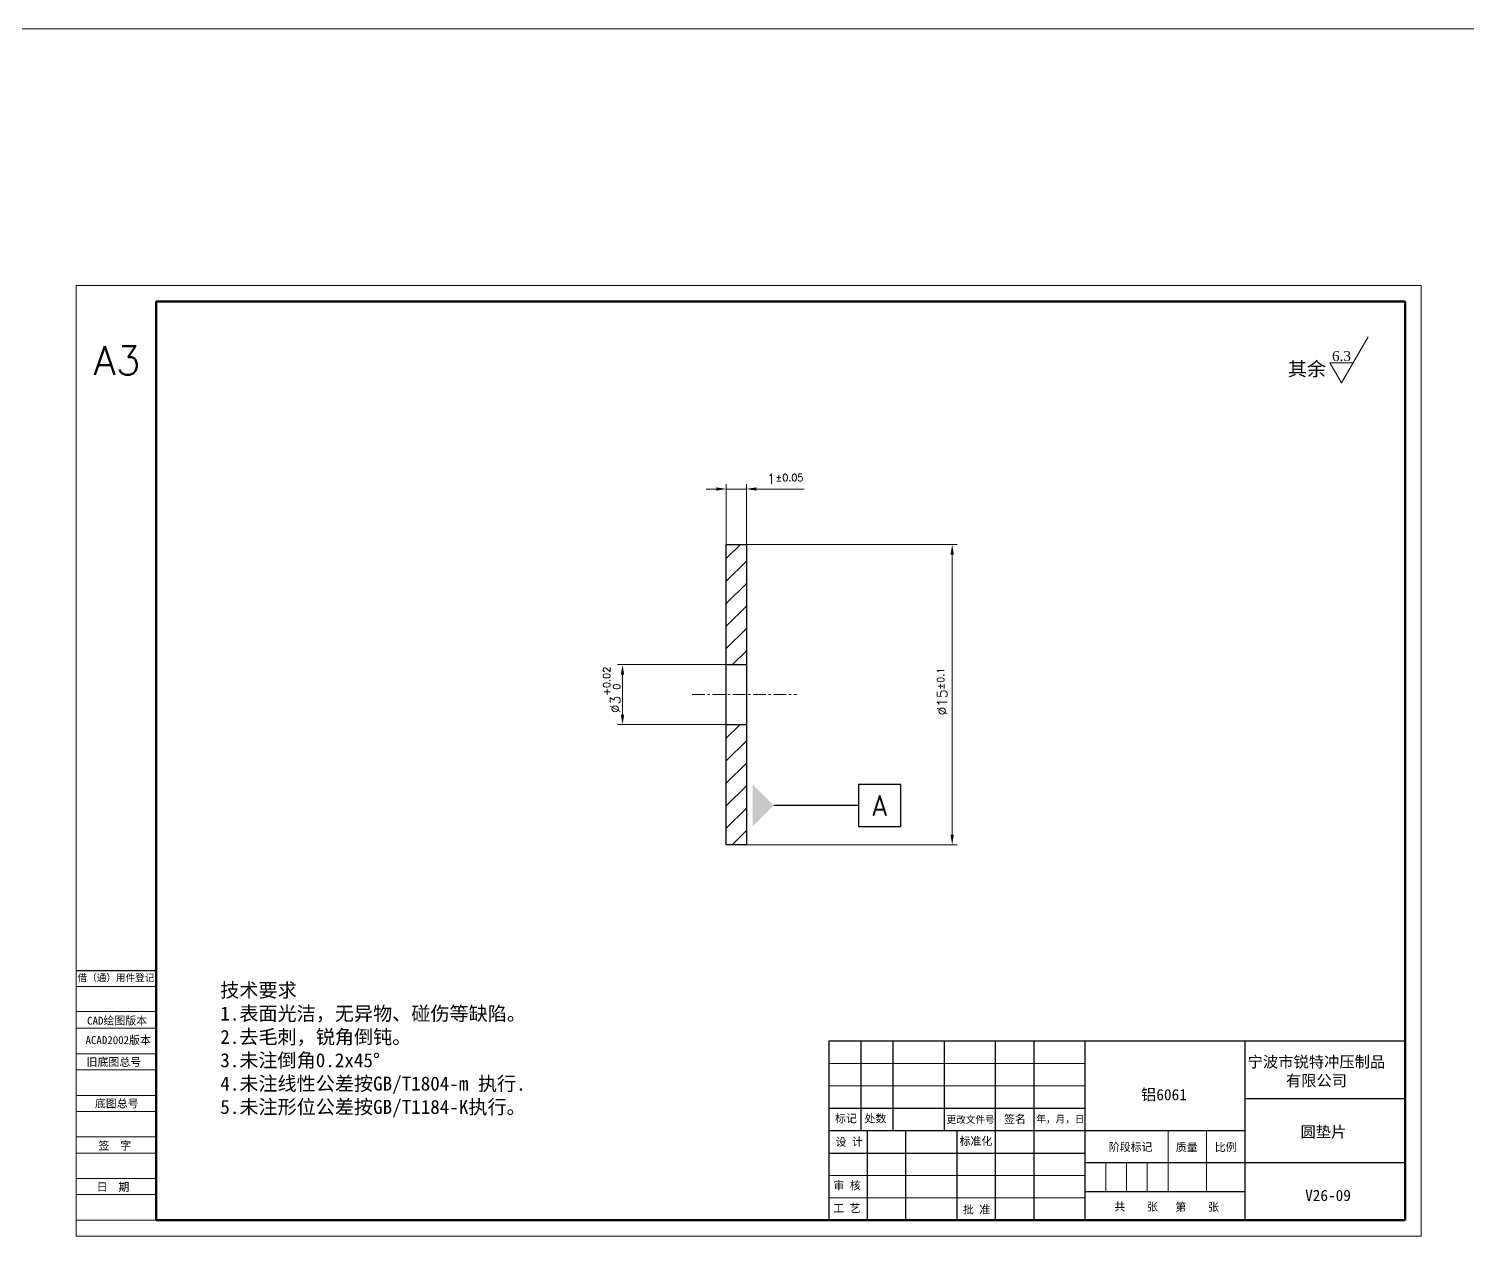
# Model space of a CAD drawing. Header units: millimetres. Extents: x 2517 to 77584, y 486 to 45347.
# Drawn here: x 3323.7 to 3395.5, y 1306.7 to 1367.1 of the extents above; entities that cross this region are included whole.
import ezdxf

# ---------------------------------------------------------------- set-up
doc = ezdxf.new("R2010")
doc.units = ezdxf.units.MM
doc.linetypes.add('CENTER', pattern=[50.8, 31.75, -6.35, 6.35, -6.35])
for name, color, linetype, lineweight in [('AM_5', 3, 'Continuous', 25), ('中心线', 1, 'CENTER', 9), ('填充', 3, 'Continuous', 9), ('实线', 7, 'Continuous', 25), ('尺寸标注', 2, 'Continuous', 9), ('引导线', 6, 'Continuous', 9), ('文本', 3, 'Continuous', 15), ('粗实线', 9, 'Continuous', 50)]:
    doc.layers.add(name, color=color, linetype=linetype, lineweight=lineweight)
doc.styles.add('ACISOTS', font='isocp.shx', dxfattribs={"height": 1, "bigfont": 'gbcbig.shx'})
doc.styles.add('st', font='txt.shx')
doc.styles.get("Standard").update_dxf_attribs({"font": 'simfang.ttf'})
doc.dimstyles.new('st0.2', dxfattribs={"dimscale": 0.2, "dimtxt": 2.5, "dimasz": 2.5, "dimexe": 1.25, "dimexo": 0, "dimtad": 1, "dimtoh": 1, "dimdec": 3, "dimdsep": 46, "dimtxsty": 'st', "dimcen": 0, "dimclrd": 256, "dimclre": 256, "dimclrt": 256, "dimadec": 4, "dimazin": 2, "dimtfac": 1, "dimtdec": 3, "dimtmove": 0, "dimatfit": 1, "dimfxl": 1, "dimlwd": -1, "dimlwe": -1, "dimarcsym": 0})

# ---------------------------------------------------------------- blocks, each defined once
blk = doc.blocks.new('*D45')
at = {"layer": 'Defpoints', "color": 0, "ltscale": 0.2, "transparency": 16777216}
for p in [(3358.518, 1335.273), (3353.329, 1332.273), (3358.518, 1332.273)]:
    blk.add_point(p, dxfattribs=at)
at = {"layer": '尺寸标注', "ltscale": 0.2, "transparency": 16777216}
for p, q in [((3358.518, 1335.273), (3353.079, 1335.273)), ((3353.329, 1334.773), (3353.329, 1332.773)), ((3358.518, 1332.273), (3353.079, 1332.273))]:
    blk.add_line(p, q, dxfattribs=at)
for points in [[(3353.246, 1334.773), (3353.412, 1334.773), (3353.329, 1335.273)], [(3353.246, 1332.773), (3353.412, 1332.773), (3353.329, 1332.273)]]:
    blk.add_solid(points, dxfattribs=at)
at = {"layer": '尺寸标注', "ltscale": 0.2, "transparency": 16777216, "insert": (3352.79, 1334.009), "char_height": 0.5, "attachment_point": 5, "rotation": 90, "style": 'st'}
blk.add_mtext('%%c3{}{\\H0.71x;\\C3;\\S+0.02^  0;}', dxfattribs=at)
blk = doc.blocks.new('*D46')
at = {"layer": 'Defpoints', "color": 0, "ltscale": 0.2, "transparency": 16777216}
for p in [(3358.518, 1341.273), (3358.518, 1326.273), (3369.804, 1326.273)]:
    blk.add_point(p, dxfattribs=at)
at = {"layer": '尺寸标注', "ltscale": 0.2, "transparency": 16777216}
for p, q in [((3358.518, 1341.273), (3370.054, 1341.273)), ((3369.804, 1340.773), (3369.804, 1326.773)), ((3358.518, 1326.273), (3370.054, 1326.273))]:
    blk.add_line(p, q, dxfattribs=at)
for points in [[(3369.72, 1340.773), (3369.887, 1340.773), (3369.804, 1341.273)], [(3369.72, 1326.773), (3369.887, 1326.773), (3369.804, 1326.273)]]:
    blk.add_solid(points, dxfattribs=at)
at = {"layer": '尺寸标注', "ltscale": 0.2, "transparency": 16777216, "insert": (3369.304, 1333.93), "char_height": 0.5, "attachment_point": 5, "rotation": 90, "style": 'st'}
blk.add_mtext('%%c15{}{\\A0;{\\H1.5x;}{\\A2;\\H0.71x;\\C3;%%p0.1}}', dxfattribs=at)
blk = doc.blocks.new('*D47')
at = {"layer": 'Defpoints', "color": 0, "ltscale": 0.2, "transparency": 16777216}
for p in [(3359.518, 1344.05), (3358.518, 1341.273), (3359.518, 1341.273)]:
    blk.add_point(p, dxfattribs=at)
at = {"layer": '尺寸标注', "ltscale": 0.2, "transparency": 16777216}
for p, q in [((3358.518, 1341.273), (3358.518, 1344.3)), ((3359.518, 1341.273), (3359.518, 1344.3)), ((3358.018, 1344.05), (3357.518, 1344.05)), ((3358.518, 1344.05), (3359.518, 1344.05)), ((3360.018, 1344.05), (3362.403, 1344.05))]:
    blk.add_line(p, q, dxfattribs=at)
for points in [[(3358.018, 1344.133), (3358.018, 1343.967), (3358.518, 1344.05)], [(3360.018, 1344.133), (3360.018, 1343.967), (3359.518, 1344.05)]]:
    blk.add_solid(points, dxfattribs=at)
at = {"layer": '尺寸标注', "ltscale": 0.2, "transparency": 16777216, "insert": (3361.46, 1344.55), "char_height": 0.5, "attachment_point": 5, "style": 'st'}
blk.add_mtext('1{}{\\A0;{\\H1.5x;}{\\A2;\\H0.71x;\\C3;%%p0.05}}', dxfattribs=at)

msp = doc.modelspace()

# ---------------------------------------------------------------- hatches: boundary and pattern name
at = {"layer": '填充', "ltscale": 0.2}
h = msp.add_hatch(dxfattribs=at)
h.set_pattern_fill('LINE', color=256, scale=0.25, angle=45)
h.set_pattern_definition([(45, (162.31165, -15.8073), (-0.561266, 0.561266), [])])
h.paths.add_polyline_path([(3359.518, 1341.2726), (3358.518, 1341.2726), (3358.518, 1335.2726), (3359.518, 1335.2726)])
h.paths.add_polyline_path([(3359.518, 1332.2726), (3358.518, 1332.2726), (3358.518, 1326.2726), (3359.518, 1326.2726)])

# ---------------------------------------------------------------- linework, layer by layer
at = {"layer": 'AM_5', "color": 2, "ltscale": 0.2}
for p, q in [((3367.2305, 1329.2808), (3365.1305, 1329.2808)), ((3365.1305, 1329.2808), (3365.1305, 1327.1808)), ((3367.2305, 1327.1808), (3367.2305, 1329.2808)), ((3365.1305, 1327.1808), (3367.2305, 1327.1808))]:
    msp.add_line(p, q, dxfattribs=at)
at = {"layer": 'AM_5', "color": 3, "ltscale": 0.2}
for p, q in [((3364.7312, 1328.2308), (3360.8884, 1328.2308)), ((3365.1305, 1328.2308), (3364.7312, 1328.2308))]:
    msp.add_line(p, q, dxfattribs=at)
at = {"layer": 'AM_5', "color": 3, "linetype": 'Continuous', "ltscale": 0.2}
msp.add_trace([(3359.8384, 1329.2808), (3360.8884, 1328.2308), (3359.8384, 1327.1808)], dxfattribs=at)
at = {"layer": '中心线', "ltscale": 0.02}
msp.add_line((3356.8116, 1333.7726), (3362.0554, 1333.7726), dxfattribs=at)
at = {"layer": '实线', "ltscale": 0.2}
for p, q in [((3358.518, 1333.7726), (3358.518, 1341.2726)), ((3358.518, 1341.2726), (3359.518, 1341.2726)), ((3359.518, 1341.2726), (3359.518, 1326.2726)), ((3358.518, 1335.2726), (3359.518, 1335.2726)), ((3358.518, 1326.2726), (3358.518, 1333.7726)), ((3358.518, 1332.2726), (3359.518, 1332.2726)), ((3359.518, 1326.2726), (3358.518, 1326.2726))]:
    msp.add_line(p, q, dxfattribs=at)
at = {"layer": '实线'}
for p, q in [((3326.0337, 1319.9832), (3330.0337, 1319.9832)), ((3330.0337, 1307.5032), (3330.0337, 1316.4632)), ((3330.0337, 1316.4632), (3330.0337, 1307.5032)), ((3363.6337, 1316.4632), (3392.4337, 1316.4632)), ((3363.6367, 1316.4632), (3363.6367, 1307.5032)), ((3365.2367, 1316.4632), (3365.2367, 1311.9832)), ((3366.8367, 1316.4632), (3366.8367, 1311.9832)), ((3369.3967, 1316.4632), (3369.3967, 1311.9832)), ((3371.9567, 1316.4632), (3371.9567, 1307.5032)), ((3373.8767, 1316.4632), (3373.8767, 1307.5032)), ((3376.4367, 1316.4632), (3376.4367, 1307.5032)), ((3384.4337, 1316.4632), (3384.4337, 1307.5032)), ((3384.4337, 1313.5832), (3392.4337, 1313.5832)), ((3363.6337, 1313.1032), (3376.4367, 1313.1032)), ((3363.6337, 1311.9832), (3376.4367, 1311.9832)), ((3365.5567, 1311.9832), (3365.5567, 1307.5032)), ((3367.4767, 1311.9832), (3367.4767, 1307.5032)), ((3370.0367, 1311.9832), (3370.0367, 1307.5032)), ((3376.4367, 1311.9832), (3384.4337, 1311.9832)), ((3363.6337, 1310.8632), (3376.4367, 1310.8632)), ((3376.4367, 1310.3832), (3392.4337, 1310.3832)), ((3376.4367, 1308.9432), (3384.4337, 1308.9432)), ((3363.6337, 1307.5032), (3392.4337, 1307.5032))]:
    msp.add_line(p, q, dxfattribs=at)
at = {"layer": '尺寸标注', "ltscale": 0.2}
msp.add_line((3054.3981, 1367.0528), (3645.4033, 1367.0528), dxfattribs=at)
at = {"layer": '引导线'}
for p, q in [((3326.0337, 1354.2232), (3393.2337, 1354.2232)), ((3326.0337, 1306.7032), (3326.0337, 1354.2232)), ((3393.2337, 1306.7032), (3393.2337, 1354.2232)), ((3330.0337, 1319.1832), (3326.0337, 1319.1832)), ((3330.0337, 1317.9289), (3326.0337, 1317.9289)), ((3330.0337, 1317.1032), (3326.0337, 1317.1032)), ((3330.0337, 1315.8232), (3326.0337, 1315.8232)), ((3363.6337, 1315.3432), (3376.4367, 1315.3432)), ((3330.0337, 1315.0232), (3326.0337, 1315.0232)), ((3363.6337, 1314.2232), (3376.4367, 1314.2232)), ((3330.0337, 1313.7432), (3326.0337, 1313.7432)), ((3330.0337, 1312.9432), (3326.0337, 1312.9432)), ((3330.0337, 1311.6632), (3326.0337, 1311.6632)), ((3330.0337, 1310.8632), (3326.0337, 1310.8632)), ((3363.6337, 1309.7432), (3376.4367, 1309.7432)), ((3330.0337, 1309.5832), (3326.0337, 1309.5832)), ((3330.0337, 1308.7832), (3326.0337, 1308.7832)), ((3363.6337, 1308.6232), (3376.4367, 1308.6232)), ((3330.0337, 1307.5032), (3326.0337, 1307.5032)), ((3326.0337, 1306.7032), (3393.2337, 1306.7032))]:
    msp.add_line(p, q, dxfattribs=at)
at = {"layer": '文本'}
for p, q in [((3389.2552, 1349.3493), (3390.5854, 1351.6533)), ((3389.8372, 1350.3573), (3388.6732, 1350.3573)), ((3388.6732, 1350.3573), (3389.2552, 1349.3493))]:
    msp.add_line(p, q, dxfattribs=at)
at = {"layer": '文本', "ltscale": 0.2}
for p, q in [((3380.5937, 1311.9832), (3380.5937, 1308.9432)), ((3382.5137, 1311.9832), (3382.5137, 1308.9432)), ((3377.4737, 1310.3832), (3377.4737, 1308.9432)), ((3378.5137, 1310.3832), (3378.5137, 1308.9432)), ((3379.5537, 1310.3832), (3379.5537, 1308.9432))]:
    msp.add_line(p, q, dxfattribs=at)
at = {"layer": '粗实线'}
for p, q in [((3330.0337, 1307.5032), (3330.0337, 1353.4232)), ((3330.0337, 1353.4232), (3392.4337, 1353.4232)), ((3392.4337, 1307.5032), (3392.4337, 1353.4232)), ((3330.0337, 1307.5032), (3392.4337, 1307.5032))]:
    msp.add_line(p, q, dxfattribs=at)

# ---------------------------------------------------------------- texts
at = {"layer": 'AM_5', "color": 2, "ltscale": 0.2, "insert": (3366.1805, 1328.2308), "char_height": 1.05, "attachment_point": 5, "style": 'ACISOTS'}
msp.add_mtext('A', dxfattribs=at)
at = {"layer": '实线', "ltscale": 0.2, "insert": (3326.9044, 1351.1921), "char_height": 1.44, "width": 4, "attachment_point": 1, "style": 'st'}
msp.add_mtext('A3', dxfattribs=at)
at = {"layer": '实线', "char_height": 0.56, "attachment_point": 5}
for s, insert, width in [('宁波市锐特冲压制品\\P有限公司', (3388.0052, 1314.9205), 10.108768), ('铝6061', (3380.3845, 1313.75), 6.29936), ('圆垫片', (3388.3537, 1311.8907), 10.108768), ('V26-09', (3388.5838, 1308.7391), 7.3604)]:
    msp.add_mtext(s, dxfattribs=dict(at, insert=insert, width=width))
at = {"layer": '文本'}
for s, insert, char_height, width, attachment_point in [('{\\fTimes New Roman|b0|i0|c0|p18;6.3}', (3388.785, 1350.9462), 0.5, 2.92, 1), ('其余', (3387.5289, 1349.6223), 0.7, 12.63596, 8), ('技术要求\\P1.表面光洁，无异物、碰伤等缺陷。\\P2.去毛刺，锐角倒钝。\\P3.未注倒角0.2x45°\\P4.未注线性公差按GB/T1804-m 执行.\\P5.未注形位公差按GB/T1184-K执行。', (3333.2315, 1315.9983), 0.7, 17.90296, 4)]:
    msp.add_mtext(s, dxfattribs=dict(at, insert=insert, char_height=char_height, width=width, attachment_point=attachment_point))
at = {"layer": '文本', "ltscale": 0.2, "attachment_point": 5}
for s, insert, char_height, width in [('借（通）用件登记', (3328.0197, 1319.6001), 0.352, 8.180576), ('CAD绘图版本', (3328.0766, 1317.4544), 0.4, 12.127523), ('ACAD2002版本', (3328.1314, 1316.483), 0.4, 9.361523), ('旧底图总号', (3327.9149, 1315.3848), 0.4, 10.590149), ('底图总号', (3328.0579, 1313.3156), 0.4, 2.321856), ('标记', (3364.4952, 1312.5686), 0.4, 2.321856), ('处数', (3365.9704, 1312.5651), 0.4, 2.321856), ('更改文件号', (3370.7219, 1312.5121), 0.352, 5.150107), ('签名', (3372.9403, 1312.5376), 0.4, 2.321856), ('年，月，日', (3375.2111, 1312.5342), 0.352, 2.321856), ('签  字', (3327.9602, 1311.2099), 0.4, 2.321856), ('设 计', (3364.6588, 1311.3976), 0.4, 2.321856), ('标准化', (3370.9891, 1311.434), 0.4, 2.321856), ('阶段标记', (3378.718, 1311.1372), 0.4, 2.321856), ('质量', (3381.5201, 1311.1279), 0.4, 2.321856), ('比例', (3383.4675, 1311.1279), 0.4, 2.321856), ('日  期', (3327.8709, 1309.1399), 0.4, 2.321856), ('审 核', (3364.5495, 1309.2151), 0.4, 2.321856), ('工 艺', (3364.5431, 1308.0875), 0.4, 2.321856), ('批 准', (3371.0255, 1308.0128), 0.4, 2.321856), ('共    张', (3378.9949, 1308.1561), 0.4, 2.321856), ('第    张', (3382.0455, 1308.1416), 0.4, 2.321856)]:
    msp.add_mtext(s, dxfattribs=dict(at, insert=insert, char_height=char_height, width=width))

# ---------------------------------------------------------------- dimensions: what is measured, and where the dimension line sits
at = {"layer": '尺寸标注', "ltscale": 0.2}
dim = msp.add_linear_dim(base=(3359.518, 1344.0502), p1=(3358.518, 1341.2726), p2=(3359.518, 1341.2726), text='<>{}{\\A0;{\\H1.5x;}{\\A2;\\H0.71x;\\C3;%%p0.05}}', dimstyle='st0.2', override={"dimtp": 0.05, "dimtm": 0.05, "dimtdec": 3, "dimtzin": 8}, dxfattribs=at)
dim.commit()
dim.dimension.update_dxf_attribs({"geometry": '*D47', "text_midpoint": (3361.4605, 1344.0502), "dimtype": 160})
for base, p1, p2, text, override, picture, middle in [((3369.8036, 1326.2726), (3358.518, 1341.2726), (3358.518, 1326.2726), '%%c<>{}{\\A0;{\\H1.5x;}{\\A2;\\H0.71x;\\C3;%%p0.1}}', {"dimtp": 0.1, "dimtm": 0.1, "dimtdec": 3, "dimtzin": 8}, '*D46', (3369.8036, 1333.9301)), ((3353.3291, 1332.2726), (3358.518, 1335.2726), (3358.518, 1332.2726), '%%c<>{}{\\H0.71x;\\C3;\\S+0.02^  0;}', {"dimtp": 0.02, "dimtm": 0, "dimtdec": 3, "dimtzin": 8}, '*D45', (3353.3291, 1334.0093))]:
    dim = msp.add_linear_dim(base=base, p1=p1, p2=p2, angle=90, text=text, dimstyle='st0.2', override=override, dxfattribs=at)
    dim.commit()
    dim.dimension.update_dxf_attribs({"geometry": picture, "text_midpoint": middle, "dimtype": 160})

doc.saveas('drawing.dxf')
